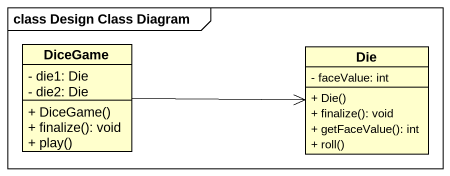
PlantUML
@startuml
mainframe class Design Class Diagram
hide circle
hide empty members
skinparam classAttributeIconSize 0
class DiceGame {
  - die1: Die
  - die2: Die
  + DiceGame()
  + finalize(): void
  + play()
}
class Die {
  - faceValue: int
  + Die()
  + finalize(): void
  + getFaceValue(): int
  + roll()
}
DiceGame -right-> Die
@enduml
